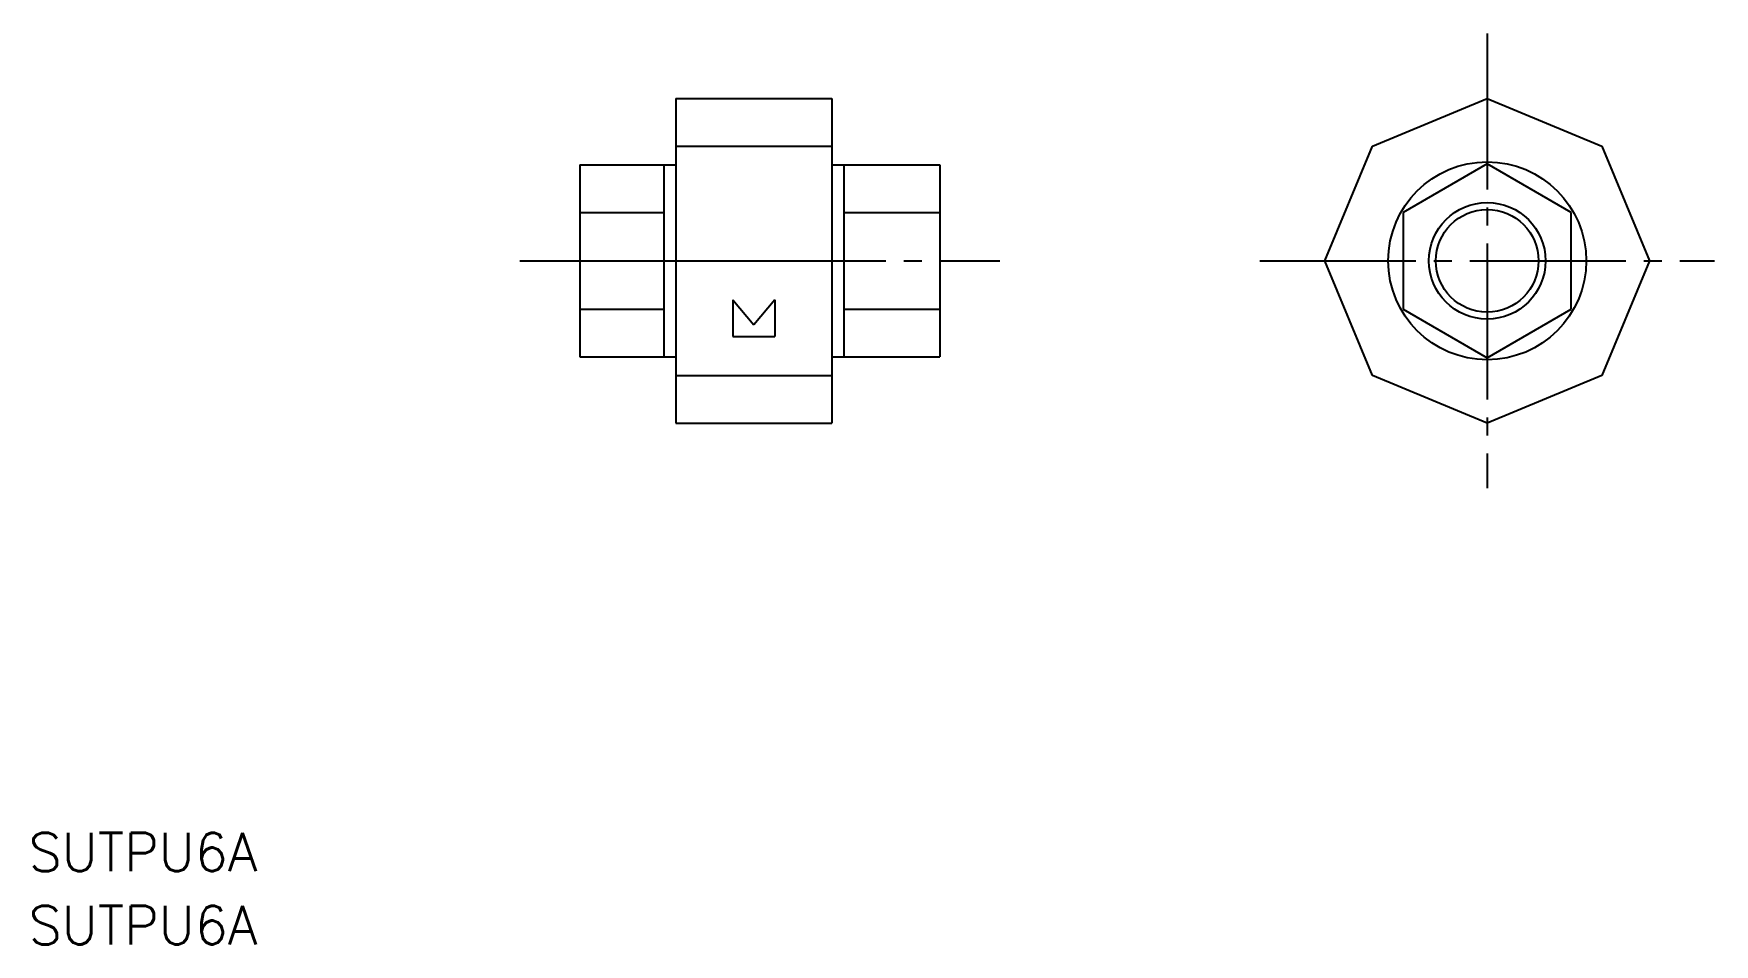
# Model space of a CAD drawing. Extents: x 47 to 187, y 151 to 227.
import ezdxf

# ---------------------------------------------------------------- set-up
doc = ezdxf.new("R2010")
doc.units = 0
doc.linetypes.add('CENTER', pattern=[17.5, 13, -1.5, 1.5, -1.5])
doc.layers.get('0').update_dxf_attribs({"linetype": 'CONTINUOUS'})
doc.layers.add('CENTER', color=1, linetype='CENTER')
doc.styles.get("Standard").update_dxf_attribs({"font": 'txt.shx', "bigfont": '@extfont2.shx'})

msp = doc.modelspace()

# ---------------------------------------------------------------- linework, layer by layer
at = {"color": 7, "linetype": 'CONTINUOUS'}
for p, q in [((100.68, 221.4), (100.68, 194.34)), ((100.68, 221.4), (113.68, 221.4)), ((113.68, 221.4), (113.68, 194.34)), ((158.75, 217.43), (168.32, 221.4)), ((168.32, 221.4), (177.88, 217.43)), ((100.68, 217.43), (113.68, 217.43)), ((154.79, 207.87), (158.75, 217.43)), ((177.88, 217.43), (181.85, 207.87)), ((92.68, 215.87), (92.68, 199.87)), ((92.68, 215.87), (100.68, 215.87)), ((99.68, 215.87), (99.68, 199.87)), ((113.68, 215.87), (122.68, 215.87)), ((114.68, 215.87), (114.68, 199.87)), ((122.68, 215.87), (122.68, 199.87)), ((168.32, 215.95), (161.32, 211.91)), ((175.32, 211.91), (168.32, 215.95)), ((92.68, 211.91), (99.68, 211.91)), ((114.68, 211.91), (122.68, 211.91)), ((161.32, 211.91), (161.32, 203.83)), ((175.32, 203.83), (175.32, 211.91)), ((100.68, 207.87), (113.68, 207.87)), ((158.75, 198.3), (154.79, 207.87)), ((181.85, 207.87), (177.88, 198.3)), ((105.43, 204.61), (105.43, 201.56)), ((105.43, 204.61), (107.18, 202.52)), ((108.93, 204.61), (107.18, 202.52)), ((108.93, 204.61), (108.93, 201.56)), ((92.68, 203.83), (99.68, 203.83)), ((114.68, 203.83), (122.68, 203.83)), ((161.32, 203.83), (168.32, 199.78)), ((168.32, 199.78), (175.32, 203.83)), ((105.43, 201.56), (108.93, 201.56)), ((92.68, 199.87), (100.68, 199.87)), ((113.68, 199.87), (122.68, 199.87)), ((100.68, 198.3), (113.68, 198.3)), ((168.32, 194.34), (158.75, 198.3)), ((177.88, 198.3), (168.32, 194.34)), ((100.68, 194.34), (113.68, 194.34))]:
    msp.add_line(p, q, dxfattribs=at)
for radius in [8.25, 4.86, 4.28]:
    msp.add_circle((168.32, 207.87), radius, dxfattribs=at)
at = {"layer": 'CENTER', "color": 1, "linetype": 'CENTER'}
for p, q in [((168.32, 226.81), (168.32, 188.93)), ((87.68, 207.87), (127.68, 207.87)), ((149.37, 207.87), (187.26, 207.87))]:
    msp.add_line(p, q, dxfattribs=at)

# ---------------------------------------------------------------- texts
at = {"color": 7, "linetype": 'CONTINUOUS'}
for p in [(46.73, 156.98), (46.73, 150.89)]:
    msp.add_text('SUTPU6A', height=3.2, dxfattribs=at).set_placement(p)

doc.saveas('drawing.dxf')
